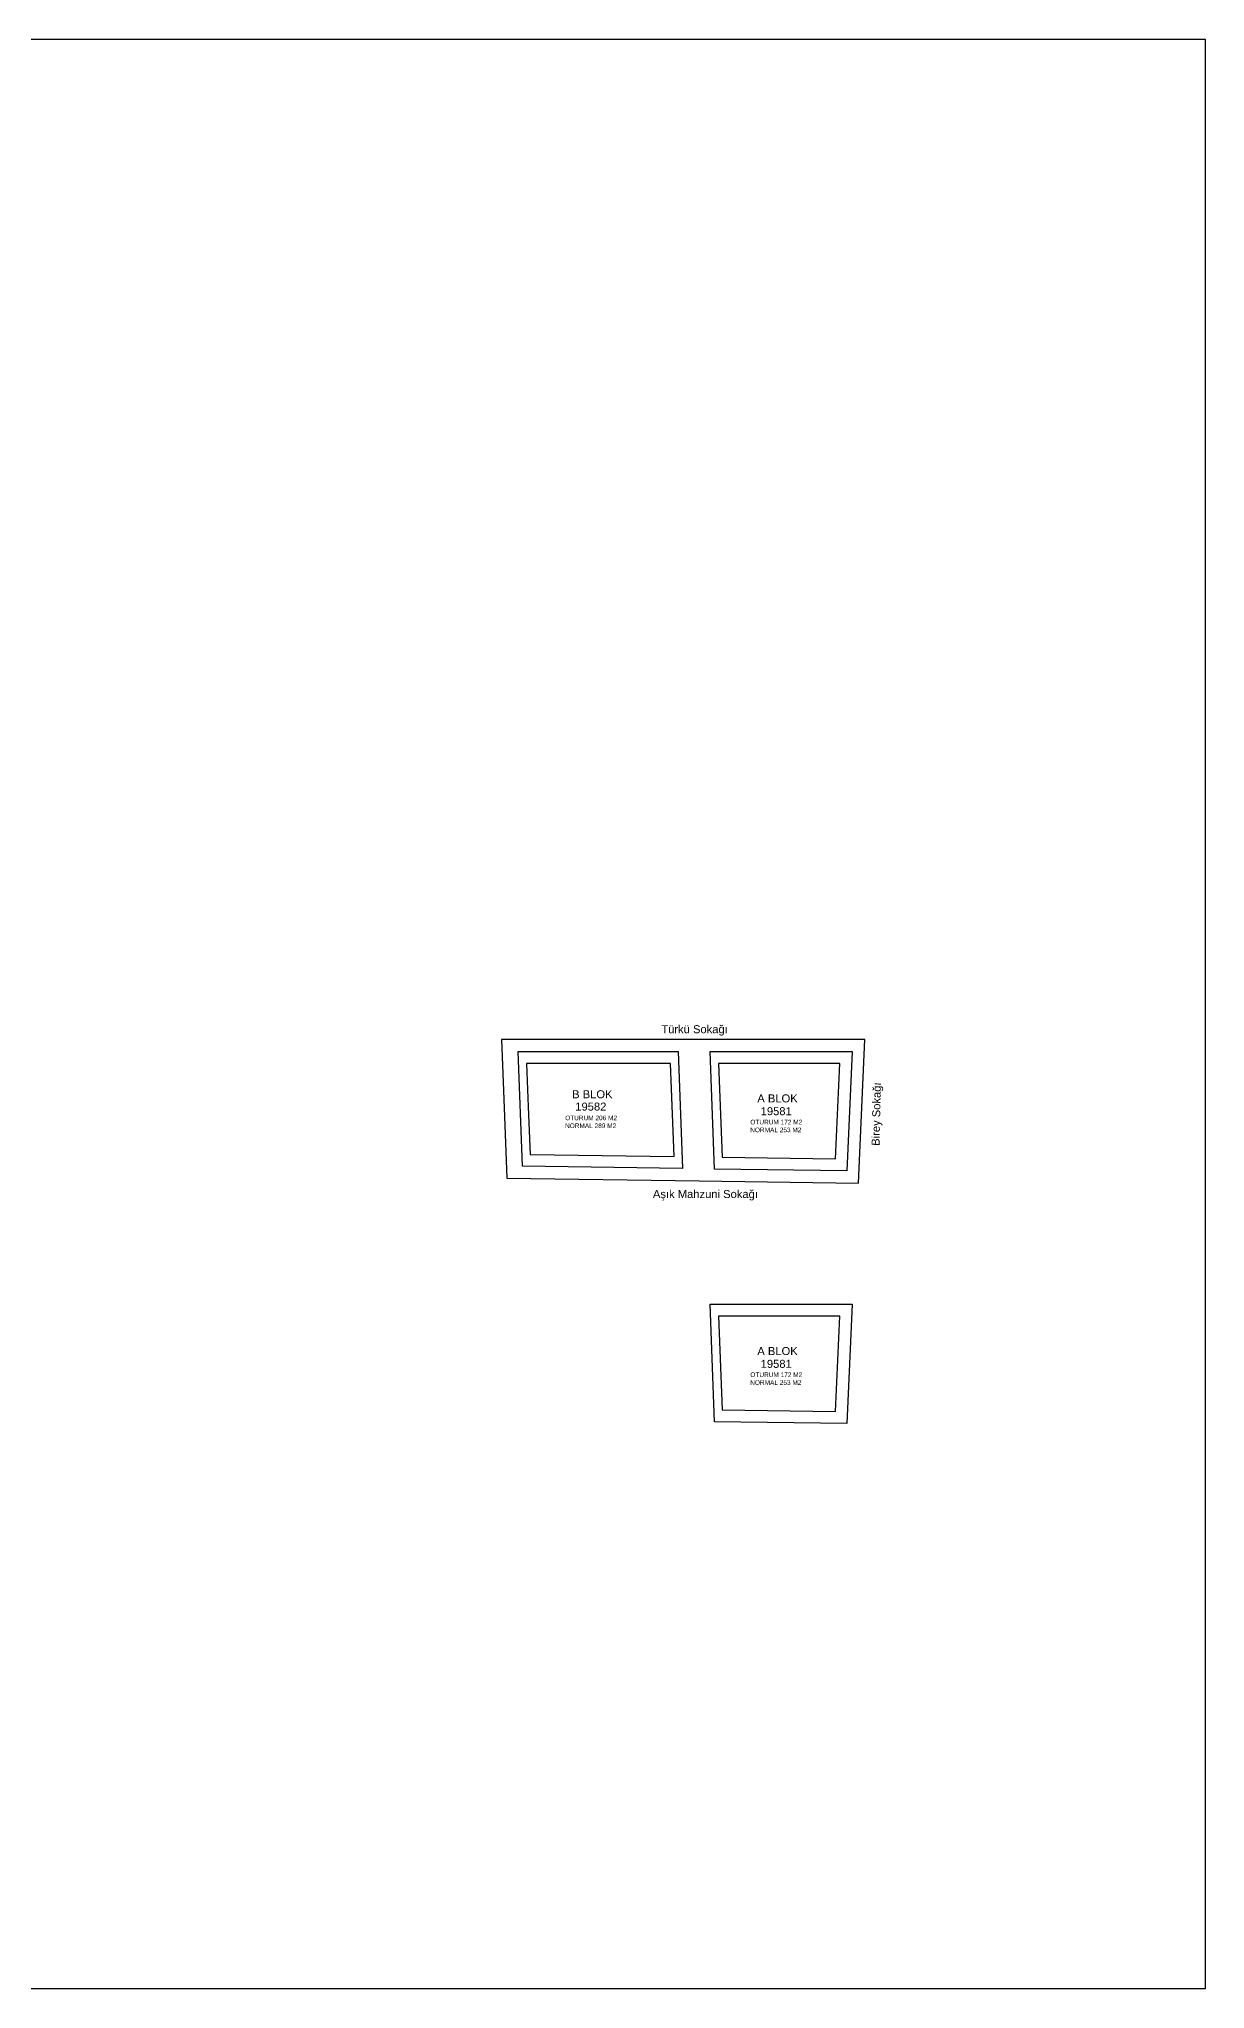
# Model space of a CAD drawing. Extents: x 2485 to 13744, y -6554 to 4135.
# Drawn here: x 2922.1 to 3067.8, y 963.9 to 1207.6 of the extents above; entities that cross this region are included whole.
import ezdxf

# ---------------------------------------------------------------- set-up
doc = ezdxf.new("R2010")
doc.units = 0
doc.layers.add('PARSEL_NO', color=212, linetype='Continuous', lineweight=0)
doc.layers.add('YAZI_CADDE_SOKAK_YOL', color=3, linetype='Continuous', lineweight=0)
doc.styles.add('STYLE1', font='arial.ttf', dxfattribs={"height": 1})

msp = doc.modelspace()

# ---------------------------------------------------------------- linework, layer by layer
for points in [[(2484.912, 1207.628), (3067.816, 1207.628), (3067.816, 963.937), (2484.912, 963.937)], [(2980.579, 1065.274), (3004.578, 1064.932), (3024.492, 1064.654), (3025.299, 1082.579), (3003.911, 1082.579), (2979.905, 1082.588), (2980.236, 1074.069)], [(2981.965, 1081.087), (3001.967, 1081.08), (3002.519, 1066.462), (2982.523, 1066.746)], [(2983.024, 1079.587), (2983.234, 1074.186), (2983.466, 1068.233), (3001.461, 1067.977), (3001.023, 1079.58)], [(3005.97, 1081.079), (3023.73, 1081.079), (3023.059, 1066.174), (3006.524, 1066.405)], [(3007.027, 1079.579), (3007.468, 1067.892), (3021.626, 1067.695), (3022.161, 1079.579)], [(3005.97, 1049.505), (3023.73, 1049.505), (3023.059, 1034.601), (3006.524, 1034.831)], [(3007.027, 1048.005), (3007.468, 1036.318), (3021.626, 1036.121), (3022.161, 1048.005)]]:
    msp.add_lwpolyline(points, close=True)

# ---------------------------------------------------------------- texts
at = {"layer": 'PARSEL_NO', "style": 'STYLE1'}
for s, height, p in [('B BLOK', 1, (2988.723, 1075.254)), ('19582', 1, (2989.116, 1073.713)), ('A BLOK', 1, (3011.866, 1074.735)), ('OTURUM 206 M2', 0.58, (2987.855, 1072.508)), ('OTURUM 172 M2', 0.58, (3010.997, 1071.989)), ('19581', 1, (3012.286, 1073.137)), ('NORMAL 289 M2', 0.58, (2987.837, 1071.527)), ('NORMAL 253 M2', 0.58, (3010.98, 1071.008)), ('A BLOK', 1, (3011.866, 1043.161)), ('OTURUM 172 M2', 0.58, (3010.997, 1040.415)), ('19581', 1, (3012.286, 1041.564)), ('NORMAL 253 M2', 0.58, (3010.98, 1039.434))]:
    msp.add_text(s, height=height, dxfattribs=at).set_placement(p)
at = {"layer": 'YAZI_CADDE_SOKAK_YOL', "style": 'STYLE1'}
for s, p in [('Türkü Sokağı', (2999.866, 1083.381, 107.499)), ('Aşık Mahzuni Sokağı', (2998.82, 1062.783, 107.679))]:
    msp.add_text(s, height=1, dxfattribs=at).set_placement(p)
msp.add_text('Birey Sokağı', height=1, rotation=88.71588, dxfattribs=at).set_placement((3027.138, 1069.303))

doc.saveas('drawing.dxf')
